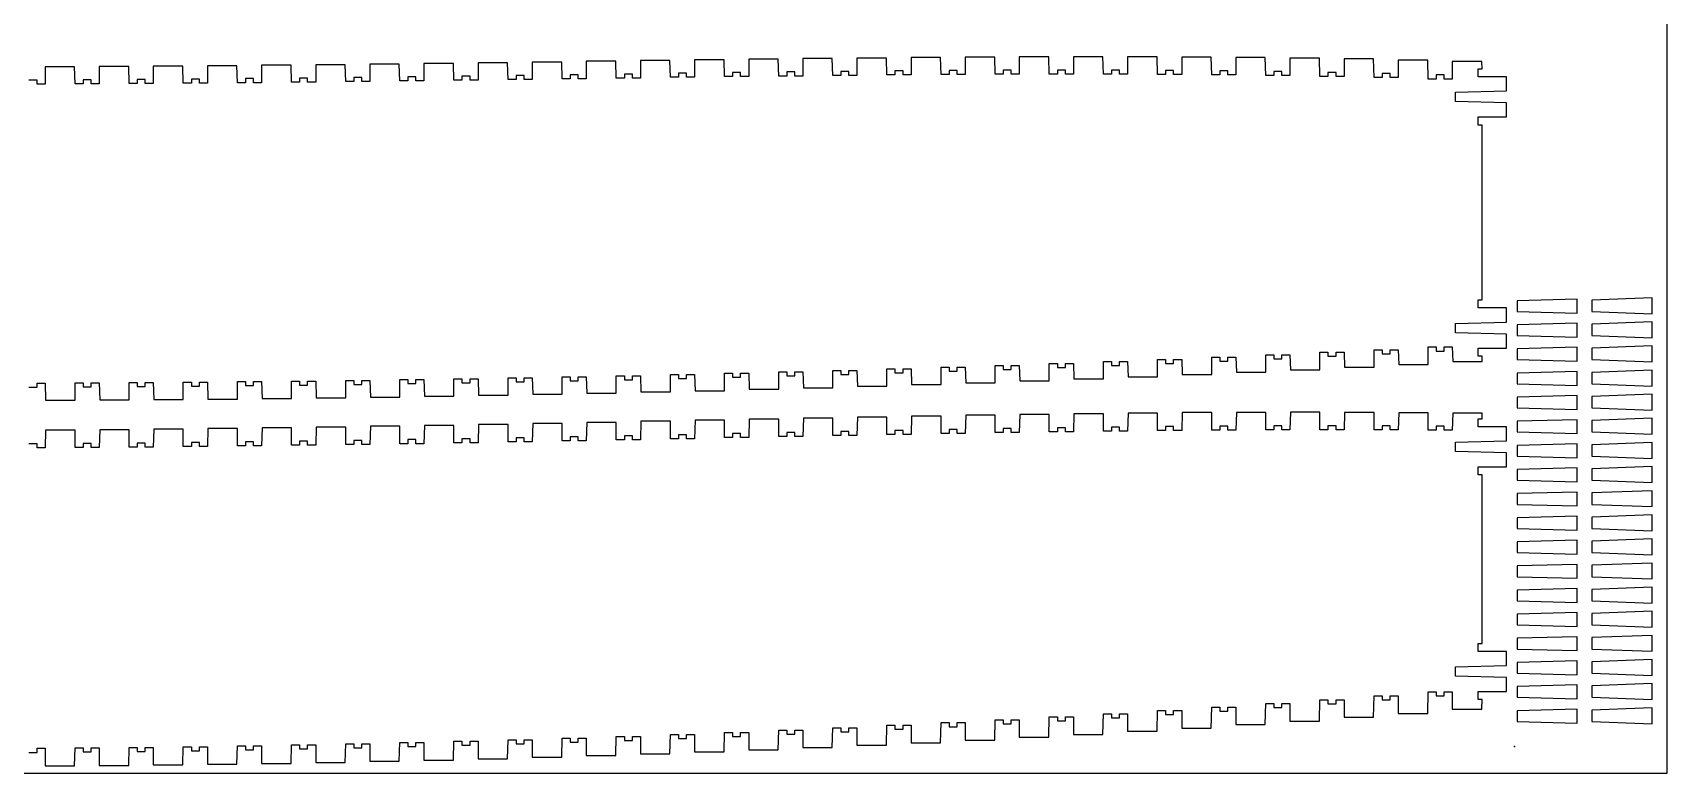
# Model space of a CAD drawing. Header units: metres. Extents: x 0 to 250, y 0 to 125.
# Drawn here: x 128.1 to 250, y 0 to 55.3 of the extents above; entities that cross this region are included whole.
import ezdxf

# ---------------------------------------------------------------- set-up
doc = ezdxf.new("R2010")
doc.units = ezdxf.units.M
doc.header["$MEASUREMENT"] = 0

# ---------------------------------------------------------------- blocks, each defined once
blk = doc.blocks.new('POINT_1')
blk.add_point((0, 0))

msp = doc.modelspace()

# ---------------------------------------------------------------- linework, layer by layer
at = {"flags": 128}
for points in [[(0, 0), (250, 0), (250, 125), (0, 125), (0, 0)], [(236.162069, 53.121161), (233.962069, 53.121161), (233.962069, 51.821161), (233.362069, 51.821161), (233.362069, 52.121161), (232.762069, 52.121161), (232.762069, 51.821161), (232.162069, 51.821161), (232.124138, 53.230263), (229.924138, 53.230263), (229.924138, 51.930263), (229.324138, 51.930263), (229.324138, 52.230263), (228.724138, 52.230263), (228.724138, 51.930263), (228.124138, 51.930263), (228.086207, 53.317468), (225.886207, 53.317468), (225.886207, 52.017468), (225.286207, 52.017468), (225.286207, 52.317468), (224.686207, 52.317468), (224.686207, 52.017468), (224.086207, 52.017468), (224.048276, 53.384397), (221.848276, 53.384397), (221.848276, 52.084397), (221.248276, 52.084397), (221.248276, 52.384397), (220.648276, 52.384397), (220.648276, 52.084397), (220.048276, 52.084397), (220.010345, 53.432711), (217.810345, 53.432711), (217.810345, 52.132711), (217.210345, 52.132711), (217.210345, 52.432711), (216.610345, 52.432711), (216.610345, 52.132711), (216.010345, 52.132711), (215.972414, 53.464085), (213.772414, 53.464085), (213.772414, 52.164085), (213.172414, 52.164085), (213.172414, 52.464085), (212.572414, 52.464085), (212.572414, 52.164085), (211.972414, 52.164085), (211.934483, 53.480188), (209.734483, 53.480188), (209.734483, 52.180188), (209.134483, 52.180188), (209.134483, 52.480188), (208.534483, 52.480188), (208.534483, 52.180188), (207.934483, 52.180188), (207.896552, 53.482671), (205.696552, 53.482671), (205.696552, 52.182671), (205.096552, 52.182671), (205.096552, 52.482671), (204.496552, 52.482671), (204.496552, 52.182671), (203.896552, 52.182671), (203.858621, 53.473151), (201.658621, 53.473151), (201.658621, 52.173151), (201.058621, 52.173151), (201.058621, 52.473151), (200.458621, 52.473151), (200.458621, 52.173151), (199.858621, 52.173151), (199.82069, 53.453201), (197.62069, 53.453201), (197.62069, 52.153201), (197.02069, 52.153201), (197.02069, 52.453201), (196.42069, 52.453201), (196.42069, 52.153201), (195.82069, 52.153201), (195.782759, 53.424341), (193.582759, 53.424341), (193.582759, 52.124341), (192.982759, 52.124341), (192.982759, 52.424341), (192.382759, 52.424341), (192.382759, 52.124341), (191.782759, 52.124341), (191.744828, 53.388032), (189.544828, 53.388032), (189.544828, 52.088032), (188.944828, 52.088032), (188.944828, 52.388032), (188.344828, 52.388032), (188.344828, 52.088032), (187.744828, 52.088032), (187.706897, 53.345672), (185.506897, 53.345672), (185.506897, 52.045672), (184.906897, 52.045672), (184.906897, 52.345672), (184.306897, 52.345672), (184.306897, 52.045672), (183.706897, 52.045672), (183.668966, 53.29859), (181.468966, 53.29859), (181.468966, 51.99859), (180.868966, 51.99859), (180.868966, 52.29859), (180.268966, 52.29859), (180.268966, 51.99859), (179.668966, 51.99859), (179.631034, 53.248048), (177.431034, 53.248048), (177.431034, 51.948048), (176.831034, 51.948048), (176.831034, 52.248048), (176.231034, 52.248048), (176.231034, 51.948048), (175.631034, 51.948048), (175.593103, 53.195239), (173.393103, 53.195239), (173.393103, 51.895239), (172.793103, 51.895239), (172.793103, 52.195239), (172.193103, 52.195239), (172.193103, 51.895239), (171.593103, 51.895239), (171.555172, 53.141284), (169.355172, 53.141284), (169.355172, 51.841284), (168.755172, 51.841284), (168.755172, 52.141284), (168.155172, 52.141284), (168.155172, 51.841284), (167.555172, 51.841284), (167.517241, 53.087238), (165.317241, 53.087238), (165.317241, 51.787238), (164.717241, 51.787238), (164.717241, 52.087238), (164.117241, 52.087238), (164.117241, 51.787238), (163.517241, 51.787238), (163.47931, 53.034086), (161.27931, 53.034086), (161.27931, 51.734086), (160.67931, 51.734086), (160.67931, 52.034086), (160.07931, 52.034086), (160.07931, 51.734086), (159.47931, 51.734086), (159.441379, 52.982749), (157.241379, 52.982749), (157.241379, 51.682749), (156.641379, 51.682749), (156.641379, 51.982749), (156.041379, 51.982749), (156.041379, 51.682749), (155.441379, 51.682749), (155.403448, 52.934082), (153.203448, 52.934082), (153.203448, 51.634082), (152.603448, 51.634082), (152.603448, 51.934082), (152.003448, 51.934082), (152.003448, 51.634082), (151.403448, 51.634082), (151.365517, 52.888878), (149.165517, 52.888878), (149.165517, 51.588878), (148.565517, 51.588878), (148.565517, 51.888878), (147.965517, 51.888878), (147.965517, 51.588878), (147.365517, 51.588878), (147.327586, 52.847869), (145.127586, 52.847869), (145.127586, 51.547869), (144.527586, 51.547869), (144.527586, 51.847869), (143.927586, 51.847869), (143.927586, 51.547869), (143.327586, 51.547869), (143.289655, 52.811729), (141.089655, 52.811729), (141.089655, 51.511729), (140.489655, 51.511729), (140.489655, 51.811729), (139.889655, 51.811729), (139.889655, 51.511729), (139.289655, 51.511729), (139.251724, 52.781072), (137.051724, 52.781072), (137.051724, 51.481072), (136.451724, 51.481072), (136.451724, 51.781072), (135.851724, 51.781072), (135.851724, 51.481072), (135.851724, 51.481072), (135.251724, 51.481072), (135.213793, 52.756453), (133.013793, 52.756453), (133.013793, 51.456453), (132.413793, 51.456453), (132.413793, 51.756453), (131.813793, 51.756453), (131.813793, 51.456453), (131.213793, 51.456453), (131.175862, 52.738368), (128.975862, 52.738368), (128.975862, 51.438368), (128.375862, 51.438368), (128.375862, 51.738368), (127.775862, 51.738368)], [(127.775862, 28.827139), (128.375862, 28.827139), (128.375862, 29.127139), (128.975862, 29.127139), (129.013793, 27.844278), (131.213793, 27.844278), (131.213793, 29.144278), (131.813793, 29.144278), (131.813793, 28.844278), (132.413793, 28.844278), (132.413793, 29.144278), (133.013793, 29.144278), (133.051724, 27.86801), (135.251724, 27.86801), (135.251724, 29.16801), (135.851724, 29.16801), (135.851724, 28.86801), (136.451724, 28.86801), (136.451724, 29.16801), (137.051724, 29.16801), (137.089655, 27.898244), (139.289655, 27.898244), (139.289655, 29.198244), (139.889655, 29.198244), (139.889655, 28.898244), (140.489655, 28.898244), (140.489655, 29.198244), (141.089655, 29.198244), (141.127586, 27.934921), (143.327586, 27.934921), (143.327586, 29.234921), (143.927586, 29.234921), (143.927586, 28.934921), (144.527586, 28.934921), (144.527586, 29.234921), (145.127586, 29.234921), (145.165517, 27.978012), (147.365517, 27.978012), (147.365517, 29.278012), (147.965517, 29.278012), (147.965517, 28.978012), (148.565517, 28.978012), (148.565517, 29.278012), (149.165517, 29.278012), (149.203448, 28.027517), (151.403448, 28.027517), (151.403448, 29.327517), (152.003448, 29.327517), (152.003448, 29.027517), (152.603448, 29.027517), (152.603448, 29.327517), (153.203448, 29.327517), (153.241379, 28.083458), (155.441379, 28.083458), (155.441379, 29.383458), (156.041379, 29.383458), (156.041379, 29.083458), (156.641379, 29.083458), (156.641379, 29.383458), (157.241379, 29.383458), (157.27931, 28.145881), (159.47931, 28.145881), (159.47931, 29.445881), (160.07931, 29.445881), (160.07931, 29.145881), (160.67931, 29.145881), (160.67931, 29.445881), (160.67931, 29.445881), (161.27931, 29.445881), (161.317241, 28.214851), (163.517241, 28.214851), (163.517241, 29.514851), (164.117241, 29.514851), (164.117241, 29.214851), (164.717241, 29.214851), (164.717241, 29.514851), (165.317241, 29.514851), (165.355172, 28.29045), (167.555172, 28.29045), (167.555172, 29.59045), (168.155172, 29.59045), (168.155172, 29.29045), (168.755172, 29.29045), (168.755172, 29.59045), (169.355172, 29.59045), (169.393103, 28.372777), (171.593103, 28.372777), (171.593103, 29.672777), (172.193103, 29.672777), (172.193103, 29.372777), (172.793103, 29.372777), (172.793103, 29.672777), (173.393103, 29.672777), (173.431034, 28.461944), (175.631034, 28.461944), (175.631034, 29.761944), (176.231034, 29.761944), (176.231034, 29.461944), (176.831034, 29.461944), (176.831034, 29.761944), (177.431034, 29.761944), (177.468966, 28.558079), (179.668966, 28.558079), (179.668966, 29.858079), (180.268966, 29.858079), (180.268966, 29.558079), (180.868966, 29.558079), (180.868966, 29.858079), (181.468966, 29.858079), (181.506897, 28.66132), (183.706897, 28.66132), (183.706897, 29.96132), (184.306897, 29.96132), (184.306897, 29.66132), (184.906897, 29.66132), (184.906897, 29.96132), (185.506897, 29.96132), (185.544828, 28.771817), (187.744828, 28.771817), (187.744828, 30.071817), (188.344828, 30.071817), (188.344828, 29.771817), (188.944828, 29.771817), (188.944828, 30.071817), (189.544828, 30.071817), (189.582759, 28.889732), (191.782759, 28.889732), (191.782759, 30.189732), (192.382759, 30.189732), (192.382759, 29.889732), (192.982759, 29.889732), (192.982759, 30.189732), (193.582759, 30.189732), (193.62069, 29.015237), (195.82069, 29.015237), (195.82069, 30.315237), (196.42069, 30.315237), (196.42069, 30.015237), (197.02069, 30.015237), (197.02069, 30.315237), (197.62069, 30.315237), (197.658621, 29.148516), (199.858621, 29.148516), (199.858621, 30.448516), (200.458621, 30.448516), (200.458621, 30.148516), (201.058621, 30.148516), (201.058621, 30.448516), (201.658621, 30.448516), (201.696552, 29.289763), (203.896552, 29.289763), (203.896552, 30.589763), (204.496552, 30.589763), (204.496552, 30.289763), (205.096552, 30.289763), (205.096552, 30.589763), (205.696552, 30.589763), (205.734483, 29.439184), (207.934483, 29.439184), (207.934483, 30.739184), (208.534483, 30.739184), (208.534483, 30.439184), (209.134483, 30.439184), (209.134483, 30.739184), (209.734483, 30.739184), (209.772414, 29.596999), (211.972414, 29.596999), (211.972414, 30.896999), (212.572414, 30.896999), (212.572414, 30.596999), (213.172414, 30.596999), (213.172414, 30.896999), (213.772414, 30.896999), (213.810345, 29.763441), (216.010345, 29.763441), (216.010345, 31.063441), (216.610345, 31.063441), (216.610345, 30.763441), (217.210345, 30.763441), (217.210345, 31.063441), (217.810345, 31.063441), (217.848276, 29.938762), (220.048276, 29.938762), (220.048276, 31.238762), (220.648276, 31.238762), (220.648276, 30.938762), (221.248276, 30.938762), (221.248276, 31.238762), (221.848276, 31.238762), (221.886207, 30.12323), (224.086207, 30.12323), (224.086207, 31.42323), (224.686207, 31.42323), (224.686207, 31.12323), (225.286207, 31.12323), (225.286207, 31.42323), (225.886207, 31.42323), (225.924138, 30.317138), (228.124138, 30.317138), (228.124138, 31.617138), (228.724138, 31.617138), (228.724138, 31.317138), (229.324138, 31.317138), (229.324138, 31.617138), (229.924138, 31.617138), (229.962069, 30.520807), (232.162069, 30.520807), (232.162069, 31.820807), (232.762069, 31.820807), (232.762069, 31.520807), (233.362069, 31.520807), (233.362069, 31.820807), (233.962069, 31.820807), (234, 30.734591), (236.2, 30.734591), (236.2, 31.134591), (235.9, 31.134591), (235.9, 31.734591), (238, 31.734591), (238, 32.784591), (234.2, 32.884591), (234.2, 33.584591), (238, 33.684591), (238, 34.734591), (235.9, 34.734591), (235.9, 35.334591), (236.2, 35.334591), (236.2, 48.388719), (235.9, 48.388719), (235.9, 48.988719), (238, 48.988719), (238, 50.038719), (234.2, 50.138719), (234.2, 50.838719), (238, 50.938719), (238, 51.988719), (235.9, 51.988719), (235.9, 52.588719), (236.2, 52.588719), (236.162069, 53.121161)], [(127.775862, 1.565685), (128.375862, 1.565685), (128.375862, 1.865685), (128.975862, 1.865685), (128.975862, 0.565685), (131.175862, 0.565685), (131.213793, 1.894265), (131.813793, 1.894265), (131.813793, 1.594265), (132.413793, 1.594265), (132.413793, 1.894265), (133.013793, 1.894265), (133.013793, 0.594265), (135.213793, 0.594265), (135.251724, 1.933784), (135.851724, 1.933784), (135.851724, 1.633784), (136.451724, 1.633784), (136.451724, 1.933784), (137.051724, 1.933784), (137.051724, 0.633784), (139.251724, 0.633784), (139.289655, 1.984036), (139.889655, 1.984036), (139.889655, 1.684036), (140.489655, 1.684036), (140.489655, 1.984036), (141.089655, 1.984036), (141.089655, 0.684036), (143.289655, 0.684036), (143.327586, 2.044859), (143.927586, 2.044859), (143.927586, 1.744859), (144.527586, 1.744859), (144.527586, 2.044859), (145.127586, 2.044859), (145.127586, 0.744859), (147.327586, 0.744859), (147.365517, 2.116132), (147.965517, 2.116132), (147.965517, 1.816132), (148.565517, 1.816132), (148.565517, 2.116132), (149.165517, 2.116132), (149.165517, 0.816132), (151.365517, 0.816132), (151.403448, 2.197768), (152.003448, 2.197768), (152.003448, 1.897768), (152.603448, 1.897768), (152.603448, 2.197768), (153.203448, 2.197768), (153.203448, 0.897768), (155.403448, 0.897768), (155.441379, 2.289713), (156.041379, 2.289713), (156.041379, 1.989713), (156.641379, 1.989713), (156.641379, 2.289713), (157.241379, 2.289713), (157.241379, 0.989713), (159.441379, 0.989713), (159.47931, 2.391941), (160.07931, 2.391941), (160.07931, 2.091941), (160.67931, 2.091941), (160.67931, 2.391941), (161.27931, 2.391941), (161.27931, 1.091941), (163.47931, 1.091941), (163.517241, 2.504453), (164.117241, 2.504453), (164.117241, 2.204453), (164.717241, 2.204453), (164.717241, 2.504453), (165.317241, 2.504453), (165.317241, 1.204453), (167.517241, 1.204453), (167.555172, 2.627269), (168.155172, 2.627269), (168.155172, 2.327269), (168.755172, 2.327269), (168.755172, 2.627269), (169.355172, 2.627269), (169.355172, 1.327269), (171.555172, 1.327269), (171.593103, 2.760433), (172.193103, 2.760433), (172.193103, 2.460433), (172.793103, 2.460433), (172.793103, 2.760433), (173.393103, 2.760433), (173.393103, 1.460433), (175.593103, 1.460433), (175.631034, 2.904005), (176.231034, 2.904005), (176.231034, 2.604005), (176.831034, 2.604005), (176.831034, 2.904005), (177.431034, 2.904005), (177.431034, 1.604005), (179.631034, 1.604005), (179.668966, 3.058064), (180.268966, 3.058064), (180.268966, 2.758064), (180.868966, 2.758064), (180.868966, 3.058064), (181.468966, 3.058064), (181.468966, 1.758064), (183.668966, 1.758064), (183.706897, 3.222704), (184.306897, 3.222704), (184.306897, 2.922704), (184.906897, 2.922704), (184.906897, 3.222704), (185.506897, 3.222704), (185.506897, 1.922704), (187.706897, 1.922704), (187.744828, 3.398034), (188.344828, 3.398034), (188.344828, 3.098034), (188.944828, 3.098034), (188.944828, 3.398034), (189.544828, 3.398034), (189.544828, 2.098034), (191.744828, 2.098034), (191.782759, 3.584179), (192.382759, 3.584179), (192.382759, 3.284179), (192.382759, 3.284179), (192.982759, 3.284179), (192.982759, 3.584179), (193.582759, 3.584179), (193.582759, 2.284179), (195.782759, 2.284179), (195.82069, 3.781278), (196.42069, 3.781278), (196.42069, 3.481278), (197.02069, 3.481278), (197.02069, 3.781278), (197.62069, 3.781278), (197.62069, 2.481278), (199.82069, 2.481278), (199.858621, 3.989486), (200.458621, 3.989486), (200.458621, 3.689486), (201.058621, 3.689486), (201.058621, 3.989486), (201.658621, 3.989486), (201.658621, 2.689486), (203.858621, 2.689486), (203.896552, 4.208976), (204.496552, 4.208976), (204.496552, 3.908976), (205.096552, 3.908976), (205.096552, 4.208976), (205.696552, 4.208976), (205.696552, 2.908976), (207.896552, 2.908976), (207.934483, 4.43994), (208.534483, 4.43994), (208.534483, 4.13994), (209.134483, 4.13994), (209.134483, 4.43994), (209.734483, 4.43994), (209.734483, 3.13994), (211.934483, 3.13994), (211.972414, 4.682591), (212.572414, 4.682591), (212.572414, 4.382591), (213.172414, 4.382591), (213.172414, 4.682591), (213.772414, 4.682591), (213.772414, 3.382591), (215.972414, 3.382591), (216.010345, 4.93717), (216.610345, 4.93717), (216.610345, 4.63717), (217.210345, 4.63717), (217.210345, 4.93717), (217.810345, 4.93717), (217.810345, 3.63717), (220.010345, 3.63717), (220.048276, 5.203948), (220.648276, 5.203948), (220.648276, 4.903948), (221.248276, 4.903948), (221.248276, 5.203948), (221.848276, 5.203948), (221.848276, 3.903948), (224.048276, 3.903948), (224.086207, 5.483232), (224.686207, 5.483232), (224.686207, 5.183232), (225.286207, 5.183232), (225.286207, 5.483232), (225.886207, 5.483232), (225.886207, 4.183232), (228.086207, 4.183232), (228.124138, 5.775381), (228.724138, 5.775381), (228.724138, 5.475381), (229.324138, 5.475381), (229.324138, 5.775381), (229.924138, 5.775381), (229.924138, 4.475381), (232.124138, 4.475381), (232.162069, 6.080807), (232.762069, 6.080807), (232.762069, 5.780807), (233.362069, 5.780807), (233.362069, 6.080807), (233.962069, 6.080807), (233.962069, 4.780807), (236.162069, 4.780807), (236.2, 5.5), (235.9, 5.5), (235.9, 6.1), (238, 6.1), (238, 7.15), (234.2, 7.25), (234.2, 7.95), (238, 8.05), (238, 9.1), (235.9, 9.1), (235.9, 9.7), (236.2, 9.7), (236.2, 22.268793), (235.9, 22.268793), (235.9, 22.868793), (238, 22.868793), (238, 23.918793), (234.2, 24.018793), (234.2, 24.718793), (238, 24.818793), (238, 25.868793), (235.9, 25.868793), (235.9, 26.468793), (236.2, 26.468793), (236.2, 26.868793), (234, 26.868793), (233.962069, 25.614222), (233.362069, 25.614222), (233.362069, 25.914222), (232.762069, 25.914222), (232.762069, 25.614222), (232.162069, 25.614222), (232.162069, 26.914222), (229.962069, 26.914222), (229.924138, 25.6399), (229.324138, 25.6399), (229.324138, 25.9399), (228.724138, 25.9399), (228.724138, 25.6399), (228.124138, 25.6399), (228.124138, 26.9399), (225.924138, 26.9399), (225.886207, 25.647913), (225.286207, 25.647913), (225.286207, 25.947913), (224.686207, 25.947913), (224.686207, 25.647913), (224.086207, 25.647913), (224.086207, 26.947913), (221.886207, 26.947913), (221.848276, 25.640215), (221.248276, 25.640215), (221.248276, 25.940215), (220.648276, 25.940215), (220.648276, 25.640215), (220.048276, 25.640215), (220.048276, 26.940215), (217.848276, 26.940215), (217.810345, 25.618644), (217.210345, 25.618644), (217.210345, 25.918644), (216.610345, 25.918644), (216.610345, 25.618644), (216.010345, 25.618644), (216.010345, 26.918644), (213.810345, 26.918644), (213.772414, 25.584927), (213.172414, 25.584927), (213.172414, 25.884927), (212.572414, 25.884927), (212.572414, 25.584927), (211.972414, 25.584927), (211.972414, 26.884927), (209.772414, 26.884927), (209.734483, 25.540694), (209.134483, 25.540694), (209.134483, 25.840694), (208.534483, 25.840694), (208.534483, 25.540694), (207.934483, 25.540694), (207.934483, 26.840694), (205.734483, 26.840694), (205.696552, 25.487481), (205.096552, 25.487481), (205.096552, 25.787481), (204.496552, 25.787481), (204.496552, 25.487481), (203.896552, 25.487481), (203.896552, 26.787481), (201.696552, 26.787481), (201.658621, 25.426739), (201.058621, 25.426739), (201.058621, 25.726739), (200.458621, 25.726739), (200.458621, 25.426739), (199.858621, 25.426739), (199.858621, 26.726739), (197.658621, 26.726739), (197.62069, 25.359837), (197.02069, 25.359837), (197.02069, 25.659837), (196.42069, 25.659837), (196.42069, 25.359837), (195.82069, 25.359837), (195.82069, 26.659837), (193.62069, 26.659837), (193.582759, 25.288072), (192.982759, 25.288072), (192.982759, 25.588072), (192.382759, 25.588072), (192.382759, 25.288072), (191.782759, 25.288072), (191.782759, 26.588072), (191.782759, 26.588072), (189.582759, 26.588072), (189.544828, 25.212664), (188.944828, 25.212664), (188.944828, 25.512664), (188.344828, 25.512664), (188.344828, 25.212664), (187.744828, 25.212664), (187.744828, 26.512664), (185.544828, 26.512664), (185.506897, 25.13477), (184.906897, 25.13477), (184.906897, 25.43477), (184.306897, 25.43477), (184.306897, 25.13477), (183.706897, 25.13477), (183.706897, 26.43477), (181.506897, 26.43477), (181.468966, 25.05548), (180.868966, 25.05548), (180.868966, 25.35548), (180.268966, 25.35548), (180.268966, 25.05548), (179.668966, 25.05548), (179.668966, 26.35548), (177.468966, 26.35548), (177.431034, 24.975824), (176.831034, 24.975824), (176.831034, 25.275824), (176.231034, 25.275824), (176.231034, 24.975824), (175.631034, 24.975824), (175.631034, 26.275824), (173.431034, 26.275824), (173.393103, 24.896775), (172.793103, 24.896775), (172.793103, 25.196775), (172.193103, 25.196775), (172.193103, 24.896775), (171.593103, 24.896775), (171.593103, 26.196775), (169.393103, 26.196775), (169.355172, 24.81925), (168.755172, 24.81925), (168.755172, 25.11925), (168.155172, 25.11925), (168.155172, 24.81925), (167.555172, 24.81925), (167.555172, 26.11925), (165.355172, 26.11925), (165.317241, 24.744114), (164.717241, 24.744114), (164.717241, 25.044114), (164.117241, 25.044114), (164.117241, 24.744114), (163.517241, 24.744114), (163.517241, 26.044114), (161.317241, 26.044114), (161.27931, 24.672184), (160.67931, 24.672184), (160.67931, 24.972184), (160.07931, 24.972184), (160.07931, 24.672184), (159.47931, 24.672184), (159.47931, 25.972184), (157.27931, 25.972184), (157.241379, 24.604227), (156.641379, 24.604227), (156.641379, 24.904227), (156.041379, 24.904227), (156.041379, 24.604227), (155.441379, 24.604227), (155.441379, 25.904227), (153.241379, 25.904227), (153.203448, 24.540967), (152.603448, 24.540967), (152.603448, 24.840967), (152.003448, 24.840967), (152.003448, 24.540967), (151.403448, 24.540967), (151.403448, 25.840967), (149.203448, 25.840967), (149.165517, 24.483084), (148.565517, 24.483084), (148.565517, 24.783084), (147.965517, 24.783084), (147.965517, 24.483084), (147.365517, 24.483084), (147.365517, 25.783084), (145.165517, 25.783084), (145.127586, 24.431217), (144.527586, 24.431217), (144.527586, 24.731217), (143.927586, 24.731217), (143.927586, 24.431217), (143.327586, 24.431217), (143.327586, 25.731217), (141.127586, 25.731217), (141.089655, 24.385962), (140.489655, 24.385962), (140.489655, 24.685962), (139.889655, 24.685962), (139.889655, 24.385962), (139.289655, 24.385962), (139.289655, 25.685962), (137.089655, 25.685962), (137.051724, 24.347878), (136.451724, 24.347878), (136.451724, 24.647878), (135.851724, 24.647878), (135.851724, 24.347878), (135.251724, 24.347878), (135.251724, 25.647878), (133.051724, 25.647878), (133.013793, 24.317483), (132.413793, 24.317483), (132.413793, 24.617483), (131.813793, 24.617483), (131.813793, 24.317483), (131.213793, 24.317483), (131.213793, 25.617483), (129.013793, 25.617483), (128.975862, 24.295258), (128.375862, 24.295258), (128.375862, 24.595258), (127.775862, 24.595258)]]:
    msp.add_lwpolyline(points, dxfattribs=at)
at = {"color": 7, "linetype": 'Continuous'}
for points in [[(238.806808, 34.475593), (243.265707, 34.355593), (243.266907, 35.395608), (238.808007, 35.275608), (238.806808, 34.475593)], [(244.375202, 34.475593), (248.865707, 34.305593), (248.862309, 35.495536), (244.371804, 35.325536), (244.375202, 34.475593)], [(238.806808, 32.675593), (243.265707, 32.555593), (243.266907, 33.595608), (238.808007, 33.475608), (238.806808, 32.675593)], [(244.375202, 32.675593), (248.865707, 32.505593), (248.862309, 33.695536), (244.371804, 33.525536), (244.375202, 32.675593)], [(238.806808, 30.875593), (243.265707, 30.755593), (243.266907, 31.795608), (238.808007, 31.675608), (238.806808, 30.875593)], [(244.375202, 30.875593), (248.865707, 30.705593), (248.862309, 31.895536), (244.371804, 31.725536), (244.375202, 30.875593)], [(238.806808, 29.075593), (243.265707, 28.955593), (243.266907, 29.995608), (238.808007, 29.875608), (238.806808, 29.075593)], [(244.375202, 29.075593), (248.865707, 28.905593), (248.862309, 30.095536), (244.371804, 29.925536), (244.375202, 29.075593)], [(238.806808, 27.275593), (243.265707, 27.155593), (243.266907, 28.195608), (238.808007, 28.075608), (238.806808, 27.275593)], [(244.375202, 27.275593), (248.865707, 27.105593), (248.862309, 28.295536), (244.371804, 28.125536), (244.375202, 27.275593)], [(238.806808, 25.475593), (243.265707, 25.355593), (243.266907, 26.395608), (238.808007, 26.275608), (238.806808, 25.475593)], [(244.375202, 25.475593), (248.865707, 25.305593), (248.862309, 26.495536), (244.371804, 26.325536), (244.375202, 25.475593)], [(238.806808, 23.675593), (243.265707, 23.555593), (243.266907, 24.595608), (238.808007, 24.475608), (238.806808, 23.675593)], [(244.375202, 23.675593), (248.865707, 23.505593), (248.862309, 24.695536), (244.371804, 24.525536), (244.375202, 23.675593)], [(238.806808, 21.875593), (243.265707, 21.755593), (243.266907, 22.795608), (238.808007, 22.675608), (238.806808, 21.875593)], [(244.375202, 21.875593), (248.865707, 21.705593), (248.862309, 22.895536), (244.371804, 22.725536), (244.375202, 21.875593)], [(238.806808, 20.075593), (243.265707, 19.955593), (243.266907, 20.995608), (238.808007, 20.875608), (238.806808, 20.075593)], [(244.375202, 20.075593), (248.865707, 19.905593), (248.862309, 21.095536), (244.371804, 20.925536), (244.375202, 20.075593)], [(238.806808, 18.275593), (243.265707, 18.155593), (243.266907, 19.195608), (238.808007, 19.075608), (238.806808, 18.275593)], [(244.375202, 18.275593), (248.865707, 18.105593), (248.862309, 19.295536), (244.371804, 19.125536), (244.375202, 18.275593)], [(238.806808, 16.475593), (243.265707, 16.355593), (243.266907, 17.395608), (238.808007, 17.275608), (238.806808, 16.475593)], [(244.375202, 16.475593), (248.865707, 16.305593), (248.862309, 17.495536), (244.371804, 17.325536), (244.375202, 16.475593)], [(238.806808, 14.675593), (243.265707, 14.555593), (243.266907, 15.595608), (238.808007, 15.475608), (238.806808, 14.675593)], [(244.375202, 14.675593), (248.865707, 14.505593), (248.862309, 15.695536), (244.371804, 15.525536), (244.375202, 14.675593)], [(238.806808, 12.875593), (243.265707, 12.755593), (243.266907, 13.795608), (238.808007, 13.675608), (238.806808, 12.875593)], [(244.375202, 12.875593), (248.865707, 12.705593), (248.862309, 13.895536), (244.371804, 13.725536), (244.375202, 12.875593)], [(238.806808, 11.075593), (243.265707, 10.955593), (243.266907, 11.995608), (238.808007, 11.875608), (238.806808, 11.075593)], [(244.375202, 11.075593), (248.865707, 10.905593), (248.862309, 12.095536), (244.371804, 11.925536), (244.375202, 11.075593)], [(238.806808, 9.275593), (243.265707, 9.155593), (243.266907, 10.195608), (238.808007, 10.075608), (238.806808, 9.275593)], [(244.375202, 9.275593), (248.865707, 9.105593), (248.862309, 10.295536), (244.371804, 10.125536), (244.375202, 9.275593)], [(238.806808, 7.475593), (243.265707, 7.355593), (243.266907, 8.395608), (238.808007, 8.275608), (238.806808, 7.475593)], [(244.375202, 7.475593), (248.865707, 7.305593), (248.862309, 8.495536), (244.371804, 8.325536), (244.375202, 7.475593)], [(238.806808, 5.675593), (243.265707, 5.555593), (243.266907, 6.595608), (238.808007, 6.475608), (238.806808, 5.675593)], [(244.375202, 5.675593), (248.865707, 5.505593), (248.862309, 6.695536), (244.371804, 6.525536), (244.375202, 5.675593)], [(244.375202, 3.875593), (248.865707, 3.705593), (248.862309, 4.895536), (244.371804, 4.725536), (244.375202, 3.875593)], [(238.806808, 3.875593), (243.265707, 3.755593), (243.266907, 4.795608), (238.808007, 4.675608), (238.806808, 3.875593)]]:
    msp.add_lwpolyline(points, dxfattribs=at)

# ---------------------------------------------------------------- block references
msp.add_blockref('POINT_1', (238.6, 2))

doc.saveas('drawing.dxf')
